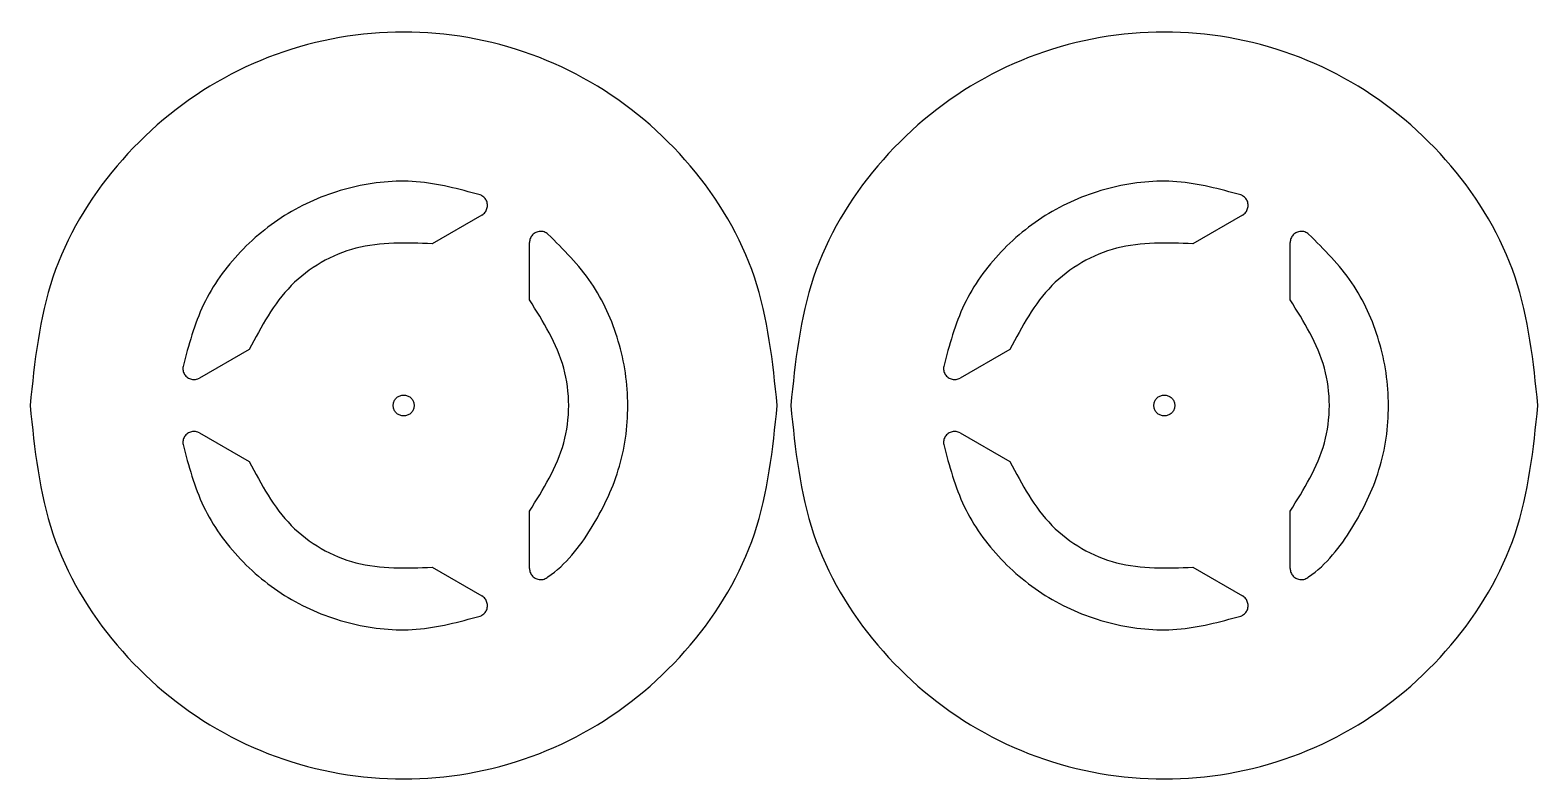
# Model space of a CAD drawing. Extents: x 10 to 504, y 10 to 111.
# Drawn here: x 302.2 to 504.1, y 10 to 110.5 of the extents above; entities that cross this region are included whole.
import ezdxf

# ---------------------------------------------------------------- set-up
doc = ezdxf.new("R2010")
doc.units = 0
doc.layers.add('Layer_1', color=7, linetype='CONTINUOUS')

msp = doc.modelspace()

# ---------------------------------------------------------------- linework, layer by layer
at = {"layer": 'Layer_1', "color": 7}
for p, q in [((362.718008, 85.762421), (356.084917, 81.93232)), ((464.54327, 85.76282), (457.910179, 81.932719)), ((369.092866, 74.422402), (369.092866, 82.08128)), ((470.918128, 74.422801), (470.918128, 82.081679)), ((331.571373, 67.779522), (324.938176, 63.94995)), ((433.396635, 67.77992), (426.763439, 63.950349)), ((353.649718, 60.269439), (353.649718, 60.269439)), ((402.24962, 60.269439), (402.24962, 60.269439)), ((455.47498, 60.269838), (455.47498, 60.269838)), ((504.074883, 60.269838), (504.074883, 60.269838)), ((324.938176, 56.588727), (331.571373, 52.759156)), ((426.763439, 56.589126), (433.396635, 52.759555)), ((369.092866, 38.457397), (369.092866, 46.11654)), ((470.918128, 38.457796), (470.918128, 46.116939)), ((356.084917, 38.606357), (362.718008, 34.776786)), ((457.910179, 38.606756), (464.54327, 34.777185))]:
    msp.add_line(p, q, dxfattribs=at)
for points, knots in [([(402.24962, 60.269439), (401.652754, 66.115607), (400.467564, 77.724265), (391.264532, 93.0658), (377.789423, 104.471966), (361.100116, 110.521472), (343.399325, 110.521472), (326.710018, 104.471966), (313.234909, 93.0658), (304.031877, 77.724265), (302.846687, 66.115607), (302.249821, 60.269439)], [0, 0, 0, 0, 17.449312, 34.648867, 52.098179, 69.547492, 86.747046, 104.196359, 121.645671, 138.845226, 156.294538, 156.294538, 156.294538, 156.294538]), ([(504.074883, 60.269838), (503.478016, 66.116006), (502.292827, 77.724664), (493.089795, 93.066199), (479.614686, 104.472365), (462.925378, 110.521871), (445.224588, 110.521871), (428.53528, 104.472365), (415.060171, 93.066199), (405.857139, 77.724664), (404.67195, 66.116006), (404.075083, 60.269838)], [0, 0, 0, 0, 17.449312, 34.648867, 52.098179, 69.547492, 86.747046, 104.196359, 121.645671, 138.845226, 156.294538, 156.294538, 156.294538, 156.294538]), ([(362.479497, 88.471355), (359.654779, 89.233321), (354.033895, 90.749552), (345.215344, 89.841519), (337.030598, 86.629945), (330.156881, 81.147582), (324.961176, 73.964546), (323.463789, 68.338612), (322.711293, 65.511356)], [0, 0, 0, 0, 8.714436, 17.340785, 26.055221, 34.769657, 43.396007, 52.110443, 52.110443, 52.110443, 52.110443]), ([(464.304759, 88.471753), (461.480041, 89.23372), (455.859157, 90.749951), (447.040606, 89.841918), (438.85586, 86.630344), (431.982144, 81.147981), (426.786438, 73.964945), (425.289052, 68.339011), (424.536555, 65.511755)], [0, 0, 0, 0, 8.714436, 17.340785, 26.055221, 34.769657, 43.396007, 52.110443, 52.110443, 52.110443, 52.110443]), ([(362.718, 85.762349), (362.872185, 85.875768), (363.177992, 86.10072), (363.438264, 86.623324), (363.499294, 87.196199), (363.339107, 87.749599), (362.991527, 88.218688), (362.651119, 88.386747), (362.479489, 88.471482)], [0, 0, 0, 0, 0.567278, 1.125124, 1.692401, 2.259679, 2.817525, 3.384803, 3.384803, 3.384803, 3.384803]), ([(464.543262, 85.762748), (464.697447, 85.876167), (465.003254, 86.101119), (465.263527, 86.623723), (465.324556, 87.196598), (465.16437, 87.749998), (464.816789, 88.219086), (464.476382, 88.387146), (464.304751, 88.47188)], [0, 0, 0, 0, 0.567278, 1.125124, 1.692401, 2.259679, 2.817525, 3.384803, 3.384803, 3.384803, 3.384803]), ([(371.558418, 83.229406), (371.39922, 83.335674), (371.083473, 83.546445), (370.50344, 83.612914), (369.944089, 83.474939), (369.47848, 83.135648), (369.156029, 82.648944), (369.114118, 82.271632), (369.092987, 82.081394)], [0, 0, 0, 0, 0.567277, 1.125123, 1.6924, 2.259677, 2.817522, 3.384799, 3.384799, 3.384799, 3.384799]), ([(369.092987, 38.457283), (369.114117, 38.267047), (369.156026, 37.889737), (369.478493, 37.403015), (369.94404, 37.063796), (370.503624, 36.925551), (371.082796, 36.993017), (373.863013, 38.814362), (377.593318, 43.670812), (381.42052, 51.525082), (382.67647, 60.282983), (381.380184, 68.959894), (377.753433, 77.055509), (373.630397, 81.164641), (371.558407, 83.229644)], [0, 0, 0, 0, 0.567277, 1.125123, 1.6924, 2.259677, 2.817522, 3.384799, 12.099236, 20.725619, 29.44009, 38.154561, 46.780944, 55.495415, 55.495415, 55.495415, 55.495415]), ([(473.38368, 83.229804), (473.224483, 83.336073), (472.908735, 83.546844), (472.328703, 83.613313), (471.769352, 83.475338), (471.303743, 83.136047), (470.981292, 82.649343), (470.939381, 82.27203), (470.91825, 82.081793)], [0, 0, 0, 0, 0.567277, 1.125123, 1.6924, 2.259677, 2.817522, 3.384799, 3.384799, 3.384799, 3.384799]), ([(470.91825, 38.457682), (470.93938, 38.267446), (470.981288, 37.890136), (471.303756, 37.403414), (471.769302, 37.064195), (472.328886, 36.92595), (472.908058, 36.993415), (475.688275, 38.814761), (479.41858, 43.671211), (483.245782, 51.525481), (484.501733, 60.283382), (483.205446, 68.960293), (479.578695, 77.055908), (475.455659, 81.16504), (473.383669, 83.230043)], [0, 0, 0, 0, 0.567277, 1.125123, 1.6924, 2.259677, 2.817522, 3.384799, 12.099236, 20.725619, 29.44009, 38.154561, 46.780944, 55.495415, 55.495415, 55.495415, 55.495415]), ([(356.084795, 81.932548), (352.627524, 82.058825), (345.796757, 82.30832), (336.39003, 76.877366), (333.190694, 70.837011), (331.571407, 67.779794)], [0, 0, 0, 0, 10.240029, 20.231928, 30.471956, 30.471956, 30.471956, 30.471956]), ([(457.910057, 81.932947), (454.452787, 82.059224), (447.622019, 82.308719), (438.215292, 76.877764), (435.015956, 70.83741), (433.39667, 67.780193)], [0, 0, 0, 0, 10.240029, 20.231928, 30.471956, 30.471956, 30.471956, 30.471956]), ([(369.092985, 46.116614), (370.930983, 49.047568), (374.562442, 54.838454), (374.562442, 65.700425), (370.930983, 71.491311), (369.092985, 74.422264)], [0, 0, 0, 0, 10.240053, 20.231975, 30.472029, 30.472029, 30.472029, 30.472029]), ([(470.918247, 46.117013), (472.756245, 49.047967), (476.387704, 54.838853), (476.387704, 65.700823), (472.756245, 71.49171), (470.918247, 74.422663)], [0, 0, 0, 0, 10.240053, 20.231975, 30.472029, 30.472029, 30.472029, 30.472029]), ([(322.711255, 65.511124), (322.698821, 65.32012), (322.674159, 64.941288), (322.906609, 64.405728), (323.305774, 63.9903), (323.832414, 63.756713), (324.41514, 63.720813), (324.762858, 63.873174), (324.938175, 63.949992)], [0, 0, 0, 0, 0.567279, 1.125126, 1.692405, 2.259684, 2.817532, 3.38481, 3.38481, 3.38481, 3.38481]), ([(424.536518, 65.511522), (424.524083, 65.320519), (424.499421, 64.941686), (424.731872, 64.406126), (425.131036, 63.990698), (425.657677, 63.757112), (426.240402, 63.721212), (426.588121, 63.873572), (426.763437, 63.950391)], [0, 0, 0, 0, 0.567279, 1.125126, 1.692405, 2.259684, 2.817532, 3.38481, 3.38481, 3.38481, 3.38481]), ([(353.649718, 60.269439), (353.632991, 60.433119), (353.599776, 60.758137), (353.342083, 61.187654), (352.964777, 61.506988), (352.497555, 61.676352), (352.001779, 61.676352), (351.535211, 61.506988), (351.155292, 61.187654), (350.907307, 60.758137), (350.820723, 60.269439), (350.907307, 59.780741), (351.155292, 59.351225), (351.535211, 59.031891), (352.001779, 58.862527), (352.497555, 58.862527), (352.964777, 59.031891), (353.342083, 59.351225), (353.599776, 59.780741), (353.632991, 60.105759), (353.649718, 60.269439)], [0, 0, 0, 0, 0.488549, 0.970106, 1.458655, 1.947204, 2.428761, 2.91731, 3.405859, 3.887416, 4.375964, 4.864513, 5.34607, 5.834619, 6.323168, 6.804725, 7.293274, 7.781823, 8.26338, 8.751929, 8.751929, 8.751929, 8.751929]), ([(455.47498, 60.269838), (455.458253, 60.433518), (455.425038, 60.758536), (455.167345, 61.188052), (454.790039, 61.507386), (454.322817, 61.67675), (453.827041, 61.67675), (453.360473, 61.507386), (452.980554, 61.188052), (452.732569, 60.758536), (452.645985, 60.269838), (452.732569, 59.78114), (452.980554, 59.351624), (453.360473, 59.03229), (453.827041, 58.862926), (454.322817, 58.862926), (454.790039, 59.03229), (455.167345, 59.351624), (455.425038, 59.78114), (455.458253, 60.106158), (455.47498, 60.269838)], [0, 0, 0, 0, 0.488549, 0.970106, 1.458655, 1.947204, 2.428761, 2.91731, 3.405859, 3.887416, 4.375964, 4.864513, 5.34607, 5.834619, 6.323168, 6.804725, 7.293274, 7.781823, 8.26338, 8.751929, 8.751929, 8.751929, 8.751929]), ([(302.249821, 60.269439), (302.846687, 54.423271), (304.031877, 42.814614), (313.234909, 27.473078), (326.710018, 16.066913), (343.399325, 10.017407), (361.100116, 10.017407), (377.789423, 16.066913), (391.264532, 27.473078), (400.467564, 42.814614), (401.652754, 54.423271), (402.24962, 60.269439)], [0, 0, 0, 0, 17.449312, 34.648867, 52.098179, 69.547492, 86.747046, 104.196359, 121.645671, 138.845226, 156.294538, 156.294538, 156.294538, 156.294538]), ([(404.075083, 60.269838), (404.67195, 54.42367), (405.857139, 42.815012), (415.060171, 27.473477), (428.53528, 16.067311), (445.224588, 10.017805), (462.925378, 10.017805), (479.614686, 16.067311), (493.089795, 27.473477), (502.292827, 42.815012), (503.478016, 54.42367), (504.074883, 60.269838)], [0, 0, 0, 0, 17.449312, 34.648867, 52.098179, 69.547492, 86.747046, 104.196359, 121.645671, 138.845226, 156.294538, 156.294538, 156.294538, 156.294538]), ([(324.938175, 56.588883), (324.762858, 56.665702), (324.41514, 56.818063), (323.832414, 56.782163), (323.305774, 56.548576), (322.906609, 56.133148), (322.674159, 55.597588), (322.698821, 55.218756), (322.711255, 55.027752)], [0, 0, 0, 0, 0.567279, 1.125126, 1.692405, 2.259684, 2.817532, 3.38481, 3.38481, 3.38481, 3.38481]), ([(426.763437, 56.589282), (426.588121, 56.666101), (426.240402, 56.818462), (425.657677, 56.782562), (425.131036, 56.548975), (424.731872, 56.133547), (424.499421, 55.597987), (424.524083, 55.219155), (424.536518, 55.028151)], [0, 0, 0, 0, 0.567279, 1.125126, 1.692405, 2.259684, 2.817532, 3.38481, 3.38481, 3.38481, 3.38481]), ([(322.711293, 55.027522), (323.463789, 52.200266), (324.961176, 46.574333), (330.156881, 39.391297), (337.030598, 33.908934), (345.215344, 30.697359), (354.033895, 29.789326), (359.654779, 31.305557), (362.479497, 32.067524)], [0, 0, 0, 0, 8.714436, 17.340785, 26.055221, 34.769657, 43.396007, 52.110443, 52.110443, 52.110443, 52.110443]), ([(424.536555, 55.027921), (425.289052, 52.200665), (426.786438, 46.574732), (431.982144, 39.391695), (438.85586, 33.909333), (447.040606, 30.697758), (455.859157, 29.789725), (461.480041, 31.305956), (464.304759, 32.067923)], [0, 0, 0, 0, 8.714436, 17.340785, 26.055221, 34.769657, 43.396007, 52.110443, 52.110443, 52.110443, 52.110443]), ([(331.571407, 52.759084), (333.190694, 49.701867), (336.39003, 43.661513), (345.796757, 38.230559), (352.627524, 38.480053), (356.084795, 38.606331)], [0, 0, 0, 0, 10.240029, 20.231928, 30.471956, 30.471956, 30.471956, 30.471956]), ([(433.39667, 52.759483), (435.015956, 49.702266), (438.215292, 43.661912), (447.622019, 38.230957), (454.452787, 38.480452), (457.910057, 38.60673)], [0, 0, 0, 0, 10.240029, 20.231928, 30.471956, 30.471956, 30.471956, 30.471956]), ([(362.479489, 32.067498), (362.651119, 32.152232), (362.991525, 32.320292), (363.339105, 32.78938), (363.499291, 33.342778), (363.438262, 33.915653), (363.17799, 34.438256), (362.872184, 34.663208), (362.718, 34.776627)], [0, 0, 0, 0, 0.567276, 1.125122, 1.692398, 2.259675, 2.81752, 3.384796, 3.384796, 3.384796, 3.384796]), ([(464.304751, 32.067896), (464.476381, 32.152631), (464.816788, 32.320691), (465.164367, 32.789778), (465.324553, 33.343177), (465.263524, 33.916052), (465.003253, 34.438655), (464.697447, 34.663607), (464.543262, 34.777026)], [0, 0, 0, 0, 0.567276, 1.125122, 1.692398, 2.259675, 2.81752, 3.384796, 3.384796, 3.384796, 3.384796])]:
    msp.add_open_spline(points, degree=3, knots=knots, dxfattribs=at)

doc.saveas('drawing.dxf')
